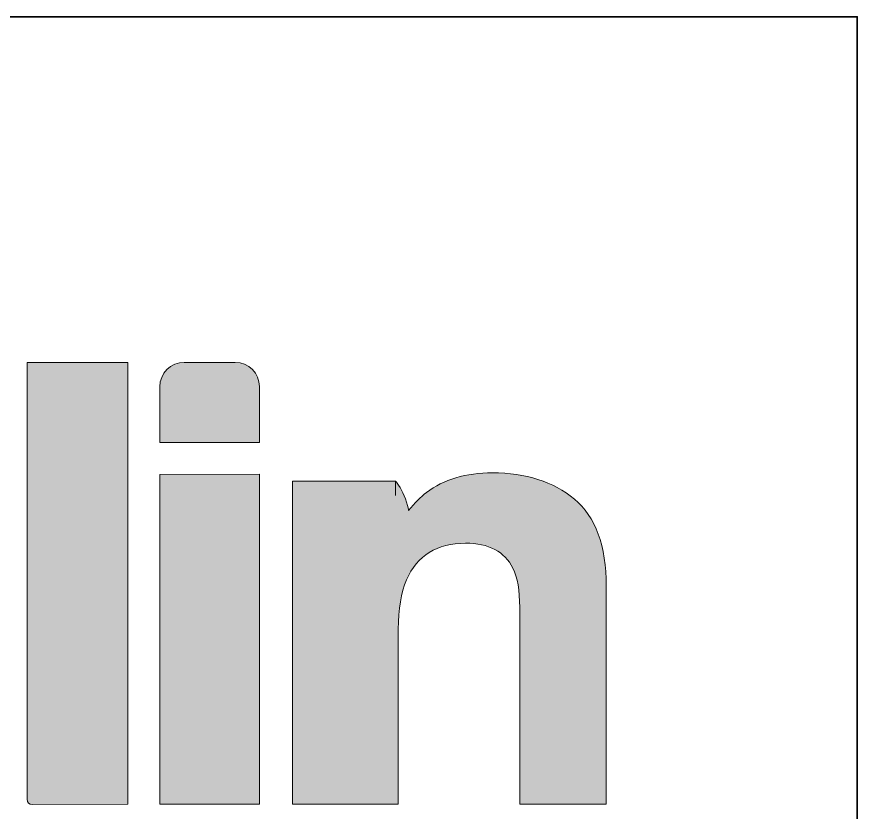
# Model space of a CAD drawing. Header units: centimetres. Extents: x -8 to 123, y -18 to 6.
# Drawn here: x 35.42 to 40.54, y -7.89 to -3.04 of the extents above; entities that cross this region are included whole.
import ezdxf

# ---------------------------------------------------------------- set-up
doc = ezdxf.new("R2010")
doc.units = ezdxf.units.CM
doc.header["$MEASUREMENT"] = 0
doc.layers.add('Layer 1', color=7, linetype='Continuous', lineweight=0)

msp = doc.modelspace()

# ---------------------------------------------------------------- hatches: boundary and pattern name
at = {"layer": 'Layer 1', "true_color": 0x000000, "transparency": 33554687}
h = msp.add_hatch(color=18, dxfattribs=at)
h.dxf.hatch_style = 2
edge = h.paths.add_edge_path()
edge.add_spline(control_points=[(35.4828, -7.8113), (35.4836, -7.8306), (35.4964, -7.8433), (35.5136, -7.8432), (35.5136, -7.8432), (36.0967, -7.8406), (36.0967, -7.8406), (36.0967, -7.8406), (36.0967, -5.1499), (36.0967, -5.1499), (36.0967, -5.1499), (35.4828, -5.15), (35.4828, -5.15), (35.4828, -5.15), (35.4828, -7.8113), (35.4828, -7.8113)], knot_values=[0, 0, 0, 0, 1, 1, 1, 2, 2, 2, 3, 3, 3, 4, 4, 4, 5, 5, 5, 5], degree=3, periodic=0)
h = msp.add_hatch(color=18, dxfattribs=at)
h.dxf.hatch_style = 2
edge = h.paths.add_edge_path()
edge.add_spline(control_points=[(36.7503, -5.1501), (36.7503, -5.1501), (36.4404, -5.1501), (36.4404, -5.1501), (36.3579, -5.1501), (36.291, -5.2169), (36.291, -5.2994), (36.291, -5.2994), (36.291, -5.6381), (36.291, -5.6381), (36.291, -5.6381), (36.898, -5.6381), (36.898, -5.6381), (36.898, -5.6381), (36.898, -5.2978), (36.898, -5.2978), (36.898, -5.2162), (36.8319, -5.1501), (36.7503, -5.1501)], knot_values=[0, 0, 0, 0, 1, 1, 1, 2, 2, 2, 3, 3, 3, 4, 4, 4, 5, 5, 5, 6, 6, 6, 6], degree=3, periodic=0)
h = msp.add_hatch(color=18, dxfattribs=at)
h.dxf.hatch_style = 2
h.paths.add_polyline_path([(36.291, -5.8321), (36.291, -7.8416), (36.898, -7.8423), (36.8974, -5.8314)])
h = msp.add_hatch(color=18, dxfattribs=at)
h.dxf.hatch_style = 2
edge = h.paths.add_edge_path()
edge.add_spline(control_points=[(39.0089, -6.5141), (39.0089, -6.2669), (38.9443, -6.0898), (38.8151, -5.9831), (38.6859, -5.8764), (38.5197, -5.823), (38.3165, -5.823), (38.1543, -5.823), (38.0202, -5.8628), (37.9144, -5.9424), (37.8797, -5.9687), (37.8435, -6.0061), (37.8063, -6.0522), (37.806, -6.0501), (37.8057, -6.0482), (37.8054, -6.0459), (37.8052, -6.0451), (37.8052, -6.0445), (37.8049, -6.0437), (37.7916, -5.9832), (37.7706, -5.9354), (37.7451, -5.8979), (37.7394, -5.889), (37.7332, -5.8811), (37.727, -5.8732), (37.727, -5.8732), (37.727, -5.8841), (37.727, -5.8841), (37.727, -5.8841), (37.7269, -5.9619), (37.7269, -5.9619), (37.7269, -5.9619), (37.7269, -5.8737), (37.7269, -5.8737), (37.7269, -5.8737), (37.0983, -5.8737), (37.0983, -5.8737), (37.0983, -5.8737), (37.0983, -7.842), (37.0983, -7.842), (37.0983, -7.842), (37.7432, -7.842), (37.7432, -7.842), (37.7432, -7.842), (37.7432, -6.7746), (37.7432, -6.7746), (37.7432, -6.6528), (37.76, -6.5527), (37.7936, -6.4743), (37.8585, -6.3259), (37.9781, -6.2518), (38.1524, -6.2518), (38.2942, -6.2518), (38.3904, -6.3024), (38.441, -6.4037), (38.4686, -6.4592), (38.4825, -6.5388), (38.4825, -6.6425), (38.4825, -6.6425), (38.4825, -7.842), (38.4825, -7.842), (38.4825, -7.842), (39.0089, -7.842), (39.0089, -7.842), (39.0089, -7.842), (39.0089, -6.5141), (39.0089, -6.5141)], knot_values=[0, 0, 0, 0, 1, 1, 1, 2, 2, 2, 3, 3, 3, 4, 4, 4, 5, 5, 5, 6, 6, 6, 7, 7, 7, 8, 8, 8, 9, 9, 9, 10, 10, 10, 11, 11, 11, 12, 12, 12, 13, 13, 13, 14, 14, 14, 15, 15, 15, 16, 16, 16, 17, 17, 17, 18, 18, 18, 19, 19, 19, 20, 20, 20, 21, 21, 21, 22, 22, 22, 22], degree=3, periodic=0)

# ---------------------------------------------------------------- linework, layer by layer
at = {"layer": 'Layer 1', "color": 18, "lineweight": 35, "true_color": 0x000000}
msp.add_lwpolyline([(40.5372, -10.384), (27.5627, -10.384), (27.5627, -3.0446), (40.5372, -3.0446)], close=True, dxfattribs=at)
at = {"layer": 'Layer 1'}
msp.add_lwpolyline([(36.291, -5.8321), (36.291, -7.8416), (36.898, -7.8423), (36.8974, -5.8314)], close=True, dxfattribs=at)
for points, knots in [([(35.4828, -7.8113), (35.4836, -7.8306), (35.4964, -7.8433), (35.5136, -7.8432), (35.5136, -7.8432), (36.0967, -7.8406), (36.0967, -7.8406), (36.0967, -7.8406), (36.0967, -5.1499), (36.0967, -5.1499), (36.0967, -5.1499), (35.4828, -5.15), (35.4828, -5.15), (35.4828, -5.15), (35.4828, -7.8113), (35.4828, -7.8113)], [0, 0, 0, 0, 1, 1, 1, 2, 2, 2, 3, 3, 3, 4, 4, 4, 5, 5, 5, 5]), ([(36.7503, -5.1501), (36.7503, -5.1501), (36.4404, -5.1501), (36.4404, -5.1501), (36.3579, -5.1501), (36.291, -5.2169), (36.291, -5.2994), (36.291, -5.2994), (36.291, -5.6381), (36.291, -5.6381), (36.291, -5.6381), (36.898, -5.6381), (36.898, -5.6381), (36.898, -5.6381), (36.898, -5.2978), (36.898, -5.2978), (36.898, -5.2162), (36.8319, -5.1501), (36.7503, -5.1501)], [0, 0, 0, 0, 1, 1, 1, 2, 2, 2, 3, 3, 3, 4, 4, 4, 5, 5, 5, 6, 6, 6, 6]), ([(39.0089, -6.5141), (39.0089, -6.2669), (38.9443, -6.0898), (38.8151, -5.9831), (38.6859, -5.8764), (38.5197, -5.823), (38.3165, -5.823), (38.1543, -5.823), (38.0202, -5.8628), (37.9144, -5.9424), (37.8797, -5.9687), (37.8435, -6.0061), (37.8063, -6.0522), (37.806, -6.0501), (37.8057, -6.0482), (37.8054, -6.0459), (37.8052, -6.0451), (37.8052, -6.0445), (37.8049, -6.0437), (37.7916, -5.9832), (37.7706, -5.9354), (37.7451, -5.8979), (37.7394, -5.889), (37.7332, -5.8811), (37.727, -5.8732), (37.727, -5.8732), (37.727, -5.8841), (37.727, -5.8841), (37.727, -5.8841), (37.7269, -5.9619), (37.7269, -5.9619), (37.7269, -5.9619), (37.7269, -5.8737), (37.7269, -5.8737), (37.7269, -5.8737), (37.0983, -5.8737), (37.0983, -5.8737), (37.0983, -5.8737), (37.0983, -7.842), (37.0983, -7.842), (37.0983, -7.842), (37.7432, -7.842), (37.7432, -7.842), (37.7432, -7.842), (37.7432, -6.7746), (37.7432, -6.7746), (37.7432, -6.6528), (37.76, -6.5527), (37.7936, -6.4743), (37.8585, -6.3259), (37.9781, -6.2518), (38.1524, -6.2518), (38.2942, -6.2518), (38.3904, -6.3024), (38.441, -6.4037), (38.4686, -6.4592), (38.4825, -6.5388), (38.4825, -6.6425), (38.4825, -6.6425), (38.4825, -7.842), (38.4825, -7.842), (38.4825, -7.842), (39.0089, -7.842), (39.0089, -7.842), (39.0089, -7.842), (39.0089, -6.5141), (39.0089, -6.5141)], [0, 0, 0, 0, 1, 1, 1, 2, 2, 2, 3, 3, 3, 4, 4, 4, 5, 5, 5, 6, 6, 6, 7, 7, 7, 8, 8, 8, 9, 9, 9, 10, 10, 10, 11, 11, 11, 12, 12, 12, 13, 13, 13, 14, 14, 14, 15, 15, 15, 16, 16, 16, 17, 17, 17, 18, 18, 18, 19, 19, 19, 20, 20, 20, 21, 21, 21, 22, 22, 22, 22])]:
    msp.add_open_spline(points, degree=3, knots=knots, dxfattribs=at)

doc.saveas('drawing.dxf')
